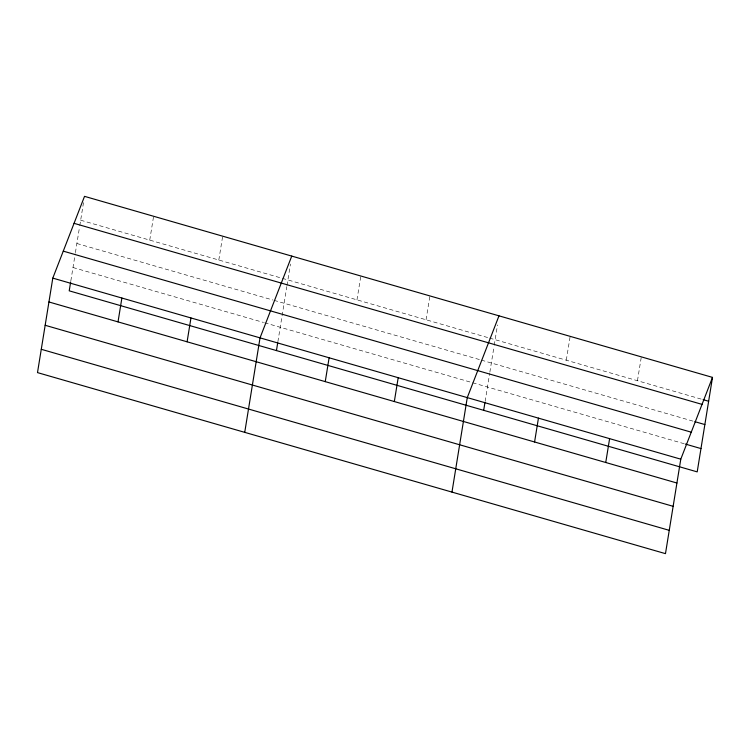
<?xml version="1.0" encoding="UTF-8"?>
<svg xmlns="http://www.w3.org/2000/svg" width="750" height="750" viewBox="0 0 750 750"><rect width="100%" height="100%" fill="white"/><g stroke="black" fill="none" stroke-linecap="round" stroke-linejoin="round"><path stroke-width="0.56" stroke-dasharray="3.75 2.81" d="M70.838 280.847L75.216 253.8M75.403 252.656L79.575 226.856M79.763 225.75L83.597 202.022M149.738 240.113L153.6 216.263M218.812 260.025L222.675 236.175M277.884 341.7L286.809 286.603M286.988 285.497L290.466 264.047M356.972 299.859L360.834 276.009M426.047 319.772L429.909 295.922M485.119 401.447L489.684 373.294M489.862 372.15L494.044 346.35M494.222 345.244L497.512 324.928M566.297 360.206L570.159 336.356M637.463 380.728L641.325 356.878M80.653 220.2L281.203 278.016M282.319 278.334L488.438 337.762M489.553 338.081L701.962 399.319M76.884 243.506L272.972 300.038M274.088 300.366L480.206 359.784M481.322 360.113L693.741 421.35M72.994 267.525L263.512 322.453M264.628 322.772L684.291 443.766"/><path stroke-width="1.12" d="M52.8 278.119L37.5 372.609L665.475 553.65L680.784 459.169L712.5 377.391L84.525 196.35L52.8 278.119L680.784 459.169M70.659 281.953L69.216 290.831L697.2 471.881L712.5 377.391M118.022 321.881L121.884 298.031M187.097 341.803L190.959 317.953M244.734 432.347L260.034 337.866L291.75 256.097M276.45 350.578L277.706 342.806M325.247 381.628L329.119 357.778M394.331 401.55L398.194 377.691M451.969 492.094L467.269 397.613L498.984 315.834M483.684 410.325L484.941 402.553M534.581 441.984L538.444 418.125M605.747 462.497L609.609 438.647M703.078 399.647L708.638 401.25M74.053 223.331L702.038 404.381M694.856 421.669L704.859 424.556M63.272 251.137L691.247 432.178M685.406 444.084L700.969 448.575M48.938 301.969L676.922 483.019M45.169 325.284L673.144 506.325M41.278 349.294L669.253 530.344"/></g></svg>
